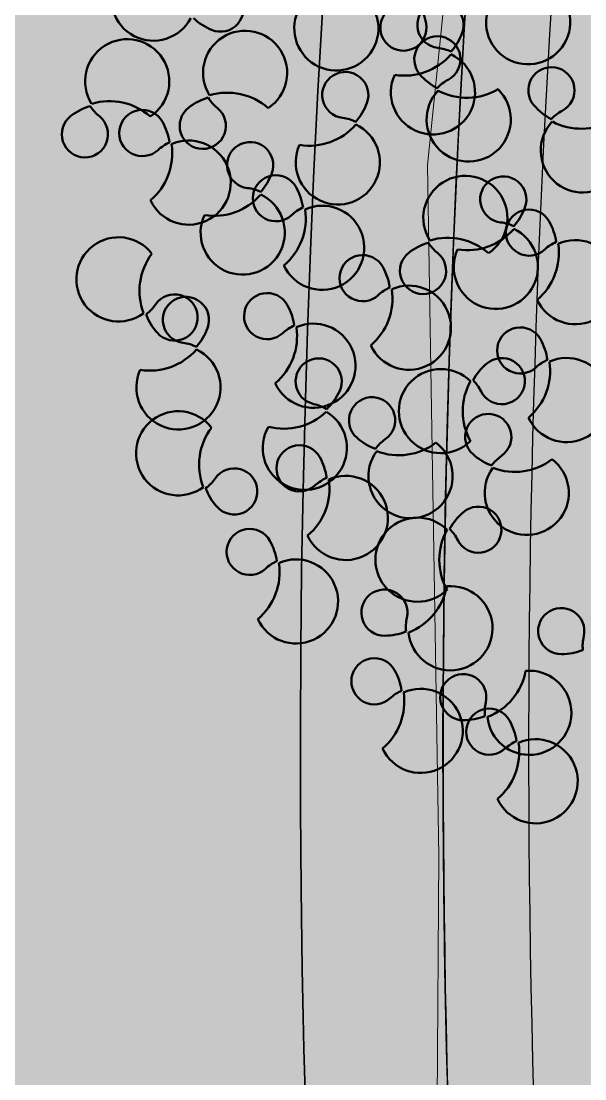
# Model space of a CAD drawing. Header units: centimetres. Extents: x 31799 to 51185, y -99131 to -72325.
# Drawn here: x 36493.9 to 36573, y -88320.8 to -88172.6 of the extents above; entities that cross this region are included whole.
import ezdxf

# ---------------------------------------------------------------- set-up
doc = ezdxf.new("R2010")
doc.units = ezdxf.units.CM
doc.header["$LTSCALE"] = 50
doc.header["$MEASUREMENT"] = 0
doc.linetypes.add('DASHED2', pattern=[9.524999999999999, 6.35, -3.175])
doc.layers.add('New_SANITARI BANJO', color=7, linetype='Continuous')
doc.layers.add('TALUS', color=2, linetype='Continuous')
doc.layers.add('New_SANITARI BANJO_Pen_No__24', color=7, linetype='Continuous', lineweight=18, true_color=0x029e21)
doc.layers.add('trotuar', color=91, linetype='Continuous', lineweight=0)
doc.layers.get('New_SANITARI BANJO').off()
pattern_1 = [(25.3848191782744, (-85633.25279063068, -50661.26926081775), (-11.43331631542021, 24.09498242438757), []), (115.3848191782744, (-85633.25279063068, -50661.26926081775), (-47.57127270745256, 6.947151430131534), [26.67, -26.67])]

# ---------------------------------------------------------------- blocks, each defined once
blk = doc.blocks.new('A$Cd0191f6d')
at = {"layer": 'trotuar'}
blk.add_polyline3d([(-3551.200000103563, 4657.500000018626, 62599.59999999998), (-3296.860318817198, 5221.700000017881, 62598.4), (-3264.799999911338, 5406.499999947846, 62600.4), (-3230.699999909848, 5477.199999894947, 62599.4), (-3190.600000042468, 5565.400000009686, 62600.49999999999), (-3110.499999951571, 5697.599999979138, 62598.59999999999), (-3015.09999986738, 5818.800000101328, 62598.09999999999), (-2793.099999986589, 6019.099999871105, 62601.39999999999), (-1999.399999994785, 6630.200000014156, 62605.3)], dxfattribs=at)
blk = doc.blocks.new('Tree Model Detailed 26')
at = {"layer": 'New_SANITARI BANJO_Pen_No__24', "color": 104, "linetype": 'Continuous', "lineweight": 50, "true_color": 0x029e21}
for centre, radius, start, end in [((5.328760876235, 97.74298197865001), 3.236620232247, 37.30244122418003, 321.1246690546001), ((1.06026925032, 94.49097532865001), 8.6027704362, 16.93110627508, 37.30244122416), ((-15.009021523935, 93.03116743735), 5.899489175175001, 307.5363833594, 216.7773740437), ((12.757399256135, 91.80917506935), 5.899489175175001, 213.1082859053, 122.3492765898), ((1.376323578087, 94.29124578265001), 8.6027704362, 318.4631756725, 16.76871418629002), ((12.441344928335, 92.00890461535), 5.899489175175001, 122.285996038, 141.1246690483001), ((24.342179962065, 88.13237564865001), 5.899489175175001, 333.283155263, 242.5241459426), ((5.499370029815, 89.689087824), 3.236620232247, 298.9809952291, 222.8032230624001), ((-39.388237217465, 84.66755838934999), 5.899489175175001, 307.5363833599, 216.7773740439999), ((-30.14901131080001, 84.62839333264999), 5.899489175175001, 65.39899748820001, 334.6399881715), ((-19.2020764662, 88.61012362535), 8.6027704362, 170.7538872549, 229.0594257683), ((-16.779705012665, 81.161896904), 8.6027704362, 111.3592037266, 131.7305386755), ((-15.183752967535, 92.70063581665), 5.899489175175001, 216.7140934956, 235.5527665058), ((-16.604973569065, 81.49242852535001), 8.6027704362, 52.89127312547002, 111.1968116425), ((-20.351566013865, 85.166566304), 3.236620232247, 131.7305386789, 55.55276650578996), ((-1.4470852805465, 83.19744001800001), 5.899489175175001, 114.7868399148, 24.02783059075001), ((2.655997500780001, 94.09947057665), 8.6027704362, 220.1417296813, 278.4472681943), ((-1.203717089553, 83.48126065335002), 5.899489175175001, 23.96455004936001, 42.8032230605), ((-20.6992928654, 83.58075125735), 3.236620232247, 249.5931528056, 173.4153806392), ((2.8993656917735, 94.38329121265001), 8.6027704362, 278.6096602801, 298.9809952296001), ((-29.77513669313499, 84.62839333264999), 5.899489175175001, 334.5767076222, 353.4153806337001), ((6.508799387684999, 81.21691841065), 3.236620232247, 37.30244122403997, 321.1246690455), ((2.2403077617735, 77.96491176065001), 8.6027704362, 16.93110627080996, 37.30244122410997), ((-40.984189262535, 73.12881947665), 8.6027704362, 52.89127312813999, 111.1968116413), ((-18.828201848535, 88.61012362535), 8.6027704362, 229.2218178554, 249.5931528047), ((22.9463683444, 78.72777876535), 3.236620232247, 157.4773105859001, 81.29953840709997), ((27.903231086465, 76.67227888265), 8.6027704362, 137.1059756305, 157.4773105818), ((-41.15892070613501, 72.798287856), 8.6027704362, 111.359203727, 131.7305386788), ((-39.562968661065, 84.33702676800002), 5.899489175175001, 216.7140934904, 235.5527665063), ((-8.446420374800002, 75.61992425135), 5.899489175175001, 65.39899748789999, 334.6399881718), ((2.50051446984, 79.60165454399998), 8.6027704362, 170.7538872549, 229.0594257715), ((13.9374377676, 75.28311150134999), 5.899489175175001, 213.1082859106999, 122.3492765898), ((2.556362089547001, 77.76518221399999), 8.6027704362, 318.4631756725, 16.76871419052998), ((13.6213834398, 75.48284104734999), 5.899489175175001, 122.2859960414, 141.1246690533), ((-44.73078170740001, 76.80295725535001), 3.236620232247, 131.7305386789, 55.55276650481989), ((-53.20416471825, 74.63879815935), 3.236620232247, 298.9809952302999, 222.8032230629999), ((1.0032980706935, 74.57228217535), 3.236620232247, 249.5931528051, 173.4153806274), ((-20.158454868665, 72.19050644335), 3.236620232247, 298.9809952293, 222.8032230535), ((-3.635599943926501, 70.96636058535), 3.236620232247, 298.9809952296001, 222.8032230538001), ((-8.072545757065, 75.61992425135), 5.899489175175001, 334.5767076222999, 353.4153806337001), ((-60.1506200286, 68.14715035335), 5.899489175175001, 114.7868399122, 24.02783059666997), ((-56.04753724725, 79.049180912), 8.6027704362, 220.1417296779, 278.4472681944), ((-38.618183646, 66.91002275665), 5.899489175175001, 59.90917807064001, 329.1501687526), ((2.874389087553, 79.60165454399998), 8.6027704362, 229.2218178554, 249.5931528061), ((-59.90725183760001, 68.43097098935), 5.899489175175001, 23.96455004354999, 42.80322305561999), ((-55.80416905625, 79.333001548), 8.6027704362, 278.6096602799, 298.9809952298), ((-27.340532365135, 69.82620865665), 8.6027704362, 165.2640678348, 223.5696063507), ((-41.498641137935, 67.64591738065), 3.236620232247, 298.9809952282, 222.8032230613), ((-27.104910179065, 65.69885863740001), 5.899489175175001, 114.7868399125, 24.02783059607002), ((-23.001827397735, 76.60088919599998), 8.6027704362, 220.1417296779, 278.4472681951), ((-26.861541988065, 65.98267927335), 5.899489175175001, 23.96455004919999, 42.80322306036996), ((-10.582055254265, 64.47471277945), 5.899489175175001, 114.7868399127, 24.02783059553003), ((-6.478972472955001, 75.376743338), 8.6027704362, 220.141729678, 278.447268195), ((-29.31203579506499, 64.96314197095), 3.236620232247, 244.1033333861999, 167.9255612152), ((-22.758459206735, 76.88470983200001), 8.6027704362, 278.609660281, 298.9809952297999), ((-10.338687063265, 64.75853341540001), 5.899489175175001, 23.96455004885002, 42.80322306016004), ((20.165559501665, 62.483818647), 5.899489175175001, 59.90917806901999, 329.1501687517001), ((-6.235604281960001, 75.66056397400001), 8.6027704362, 278.6096602808, 298.9809952296999), ((1.3795995879935, 62.28003670905), 5.899489175175001, 65.39899748657999, 334.6399881697999), ((12.3265344326, 66.2617670016), 8.6027704362, 170.7538872567, 229.0594257695), ((-48.445096448265, 61.15426957435), 5.899489175175001, 114.786839913, 24.02783059547999), ((-44.34201366693501, 72.05630013335), 8.6027704362, 220.1417296806, 278.447268194), ((-48.20172825726499, 61.43809021035), 5.899489175175001, 23.96455004651003, 42.80322305890999), ((-38.246023911535, 66.87425458935002), 5.899489175175001, 329.0868882020999, 347.9255612138), ((-44.098645475935, 72.34012076935001), 8.6027704362, 278.6096602799, 298.980995229), ((-26.96837263066501, 69.79044048935), 8.6027704362, 223.7319984377, 244.1033333869999), ((10.829318033465, 61.2323946334), 3.236620232247, 249.5931528044999, 173.4153806345001), ((-14.835615718935, 58.8044496168), 3.236620232247, 298.9809952309001, 222.8032230594999), ((1.7534742057065, 62.28003670905), 5.899489175175001, 334.5767076217, 353.4153806331), ((-71.34372274735, 57.14708771345001), 3.236620232247, 298.9809952360999, 222.8032230643001), ((-30.730479191135, 53.9313356386), 8.6027704362, 138.6423539406, 159.0136888902), ((-34.758310014335, 57.47705797275), 3.236620232247, 214.8201261116, 138.6423539399001), ((12.700409050335, 66.2617670016), 8.6027704362, 229.2218178550999, 249.5931528047), ((-61.71877322735, 55.74362642440001), 3.236620232247, 256.9489573966, 180.7711852252999), ((-42.58797446553501, 52.08344256205), 5.899489175175001, 53.59551857499001, 322.8365092571), ((-54.30149114135, 51.103500683), 5.899489175175001, 315.2740725827, 224.5150632641999), ((-31.05986663206501, 53.75445674355001), 8.6027704362, 159.1760809764, 217.481619491), ((-42.2585870246, 52.26032145715001), 5.899489175175001, 34.82012611169002, 53.65879912351004), ((-21.782071029265, 52.31280181065), 5.899489175175001, 114.786839913, 24.02783059547999), ((-17.678988247935, 63.21483236945), 8.6027704362, 220.1417296796, 278.4472681946), ((-21.538702838265, 52.59662244660001), 5.899489175175001, 23.96455004710001, 42.80322305895), ((-78.29017805734999, 50.65543990735), 5.899489175175001, 114.7868399162, 24.02783059653999), ((-74.18709527600001, 61.55747046615), 8.6027704362, 220.1417296785, 278.4472681933), ((-78.04680986665001, 50.93926054325), 5.899489175175001, 23.96455004683996, 42.80322305630997), ((-56.35310909295001, 55.81585113000001), 8.6027704362, 180.7711852257999, 201.1425201755), ((-17.435620056935, 63.49865300540001), 8.6027704362, 278.6096602801, 298.9809952302), ((20.2771818322, 53.08238204555001), 3.236620232247, 356.3238107626001, 280.1460385906999), ((-73.94372708535, 61.84129110205), 8.6027704362, 278.6096602805999, 298.9809952322), ((-33.472397176535, 47.821675027535), 5.899489175175001, 315.2740725827, 224.5150632641999), ((-13.826186361065, 50.3322802034), 3.236620232247, 37.30244122382996, 321.1246690531), ((11.205619550735, 48.94014916686499), 5.899489175175001, 65.39899748793002, 334.63998817), ((22.152554395335, 52.9218794594), 8.6027704362, 170.7538872545, 229.0594257692), ((-63.90751628635001, 46.491376079865), 5.899489175175001, 95.72434986056999, 4.965340542567997), ((-56.478745119, 55.46371789), 8.6027704362, 201.3049122616999, 259.6104507759), ((-63.78188026025, 46.843509319865), 5.899489175175001, 76.94895739712997, 95.78763040913002), ((-18.094677986935, 47.08027355353501), 8.6027704362, 16.93110627382998, 37.30244122350998), ((19.39350861813501, 44.3108983214), 8.6027704362, 131.6195594383, 151.9908943879), ((15.82941116940001, 48.322478731535), 3.236620232247, 207.7973316091, 131.6195594383999), ((20.6553379962, 47.8925070912), 3.236620232247, 249.5931528051999, 173.4153806333), ((19.3318929274, 58.3646161276), 8.6027704362, 280.1460385908, 300.5173735409), ((-6.397547981140001, 44.39847329406499), 5.899489175175001, 213.1082859064, 122.3492765884), ((-17.77862365920001, 46.880544007265), 8.6027704362, 318.4631756726, 16.76871418753), ((-6.713602308935, 44.598202840335), 5.899489175175001, 122.2859960397, 141.1246690513), ((7.399041967800002, 43.926616160665), 5.899489175175001, 46.57272407267002, 315.813714755), ((-73.56696058335001, 44.6920452944), 3.236620232247, 256.9489573954999, 180.7711852252999), ((-54.31649346675, 39.45492422300001), 8.6027704362, 60.85463498300004, 119.1601734978), ((19.044966419335, 44.17561873893499), 8.6027704362, 152.1532864735, 210.4588249885), ((7.747584166600002, 44.061895743135), 5.899489175175001, 27.79733160905, 46.63600462074001), ((11.579494168465, 48.94014916686499), 5.899489175175001, 334.5767076215999, 353.4153806337001), ((-54.17414559835, 50.75198205980001), 5.899489175175001, 296.4986801189, 315.3373531306), ((-54.18914792375, 39.1034055998), 8.6027704362, 40.32090794776, 60.69224289713), ((-13.2608487234, 40.130104926865), 5.899489175175001, 65.39899748793002, 334.6399881697001), ((22.526429013065, 52.9218794594), 8.6027704362, 229.2218178550999, 249.593152805), ((-68.20129644935, 44.76427), 8.6027704362, 180.7711852258, 201.1425201762999), ((-50.09782191115, 42.575669914265), 3.236620232247, 116.4986801177999, 40.32090794798997), ((-33.48739950193501, 36.173098567535), 8.6027704362, 60.854634983, 119.1601734978), ((-2.313913878813, 44.1118352194), 8.6027704362, 170.7538872545, 229.0594257696), ((-78.40735543535, 41.0409290688), 3.236620232247, 298.9809952257, 222.8032230562999), ((-33.071048506465, 37.64101596640001), 8.6027704362, 138.6423539406, 159.0136888904), ((-37.09887932966501, 41.1867383006), 3.236620232247, 214.8201261116, 138.6423539407999), ((-33.34505163353501, 47.47015640433499), 5.899489175175001, 296.4986801189, 315.3373531306), ((-33.36005395893501, 35.821579944335), 8.6027704362, 40.32090794776, 60.69224289713), ((-75.63006761665001, 35.791928189865), 5.899489175175001, 76.94895739398002, 95.78763040591002), ((-44.928543780865, 35.793122889865), 5.899489175175001, 53.59551857589, 322.8365092571), ((-29.26872794633499, 39.2938442588), 3.236620232247, 116.4986801177999, 40.32090794798997), ((-3.811130277960002, 39.08246285120001), 3.236620232247, 249.5931528051, 173.4153806333), ((-75.75570364265, 35.439794949865), 5.899489175175001, 95.72434986056999, 4.965340542232001), ((-68.32693247535, 44.41213676), 8.6027704362, 201.3049122613999, 259.6104507785), ((-33.40043594740001, 37.464137071335), 8.6027704362, 159.1760809764, 217.481619491), ((-44.599156339935, 35.97000178493501), 5.899489175175001, 34.82012611222001, 53.65879912403), ((21.031639513535, 35.60026162466502), 5.899489175175001, 65.39899748793, 334.6399881697001), ((-85.35381074600001, 34.549281262665), 5.899489175175001, 114.7868399101, 24.02783059390001), ((-81.25072796465001, 45.451311821465), 8.6027704362, 220.141729681, 278.4472681933), ((-85.11044255465, 34.8331018986), 5.899489175175001, 23.96455004684001, 42.80322306071002), ((-24.972883217335, 36.700687119135), 3.236620232247, 298.9809952293, 222.8032230587), ((-8.4500282926, 35.476541261135), 3.236620232247, 298.9809952309001, 222.8032230595), ((-12.886974105735, 40.130104926865), 5.899489175175001, 334.5767076219, 353.4153806337001), ((-81.00735977335, 45.7351324574), 8.6027704362, 278.6096602805999, 298.9809952283), ((-1.9400392610935, 44.1118352194), 8.6027704362, 229.2218178552999, 249.593152805), ((-64.304722503, 30.9547160894), 3.236620232247, 256.9489573966, 180.7711852252999), ((-31.919338527735, 30.209039313), 5.899489175175001, 114.7868399127, 24.02783059547999), ((-27.8162557464, 41.11106987180001), 8.6027704362, 220.1417296802, 278.4472681946), ((-31.67597033673501, 30.492859948935), 5.899489175175001, 23.96455004684001, 42.80322305894997), ((-15.396483602935, 28.984893455065), 5.899489175175001, 114.7868399133, 24.02783059547999), ((-11.2934008216, 39.8869240138), 8.6027704362, 220.1417296796, 278.4472681946999), ((15.0600553432, 28.3195115566), 8.6027704362, 131.619559438, 151.9908943876), ((11.495957894465, 32.33109196680001), 3.236620232247, 207.7973316091, 131.6195594384), ((-27.5728875554, 41.39489050773501), 8.6027704362, 278.6096602806, 298.98099523), ((-15.153115411935, 29.26871409099999), 5.899489175175001, 23.96455004710001, 42.80322305847), ((-11.0500326306, 40.170744649735), 8.6027704362, 278.6096602802, 298.9809952302), ((3.0655886928665, 27.935229395935), 5.899489175175001, 46.57272407267002, 315.8137147546), ((14.7115131444, 28.18423197413501), 8.6027704362, 152.1532864735, 210.4588249884999), ((3.414130891660001, 28.070508978335), 5.899489175175001, 27.79733160960002, 46.63600462114002), ((-58.93905836860001, 31.026940794935), 8.6027704362, 180.7711852252999, 201.1425201757), ((-66.36782953595001, 22.0545989848), 5.899489175175001, 76.94895739728005, 95.78763040648995)]:
    blk.add_arc(centre, radius, start, end, dxfattribs=at)

msp = doc.modelspace()

# ---------------------------------------------------------------- hatches: boundary and pattern name
at = {"layer": 'TALUS', "lineweight": 30, "ltscale": 0.5, "true_color": 0x939598, "transparency": 33554559}
h = msp.add_hatch(dxfattribs=at)
h.set_pattern_fill('AR-BRSTD', color=252, scale=10, angle=25.3848191782744)
h.set_pattern_definition(pattern_1)
edge = h.paths.add_edge_path()
edge.add_line((33481.73727889513, -98964.20794213569), (34192.75944447368, -89929.98434819673))
edge.add_line((34192.75944447369, -89929.98434819671), (34389.28799872281, -87525.5355862798))
edge.add_arc((31959.39116163795, -87326.92702371415), 2437.999999999882, 355.3272943228954, 375.565461341902)
edge.add_arc((32922.71566187232, -87058.58785913259), 1437.999999999809, 375.5654613419055, 387.7626684261507)
edge.add_arc((35921.34901027073, -85480.08389340817), 1950.727892282888, 140.705992002478, 207.7626684261479, ccw=False)
edge.add_arc((34450.36344504908, -84276.35303170708), 50.00000000000462, 128.3258898504117, 140.7059920024994, ccw=False)
edge.add_arc((33527.60467798146, -83109.02263383362), 1437.999999999836, 308.325889850393, 327.0197797373803)
edge.add_arc((32688.74613888751, -82564.67315841456), 2437.999999999767, 327.0197797373834, 347.2579467563899)
edge.add_line((35066.70532080551, -83102.4036942136), (35598.80425657635, -80749.34864941363))
edge.add_line((35598.80425657635, -80749.34864941365), (37529.37706338719, -72329.9349606951))
edge.add_line((37529.37706338719, -72329.93496069509), (37704.8237802681, -72370.16491888188))
edge.add_line((37704.82378026808, -72370.1649188819), (35774.31157619783, -80789.31431322011))
edge.add_line((35774.31157619784, -80789.31431322011), (35242.27244662391, -83142.10488225456))
edge.add_arc((32688.74613888751, -82564.67315841462), 2617.999999999742, 327.01977973738457, 347.2579467563913, ccw=False)
edge.add_arc((33527.60467798014, -83109.0226338324), 1618.000000001632, 309.0322442866182, 327.01977973736945, ccw=False)
edge.add_arc((34578.04042984209, -84404.71115011077), 50.00000000000321, 129.0322442865612, 141.3213182337953)
edge.add_arc((35921.34901027055, -85480.0838934082), 1770.727892282732, 141.3213182338531, 207.76266842615)
edge.add_arc((32922.71566187229, -87058.58785913265), 1617.999999999861, 15.565461341907223, 27.76266842615229, ccw=False)
edge.add_arc((31959.39116163798, -87326.92702371412), 2617.999999999849, 355.3272943228952, 375.5654613419017, ccw=False)
edge.add_line((34568.68973402851, -87540.19905685479), (34372.18326895253, -89944.37756651636))
edge.add_line((34372.18326895253, -89944.37756651637), (33661.18237822793, -98978.33084288123))
edge.add_line((33661.18237822792, -98978.33084288123), (33481.73727889514, -98964.20794213569))
h = msp.add_hatch(color=252, dxfattribs=at)
h.dxf.hatch_style = 1
h.paths.add_polyline_path([(36276.38516095927, -85239.22639084185, -1), (35282.59136017838, -85710.7917431839, -1)], flags=16)
h.paths.add_polyline_path([(36258.31618276326, -85247.80030633899, -1), (35300.66033837441, -85702.21782768678, -1)], flags=0)
edge = h.paths.add_edge_path()
edge.add_arc((35785.76616845414, -87124.99712389108), 50.00000000001047, 343.6060053937989, 450.2168873000767)
edge.add_arc((35779.48826056891, -85475.0090670124), 1600.000000000514, 256.3904226196387, 270.21803383053555, ccw=False)
edge.add_arc((35391.23570401801, -87078.67984130912), 50.00000000000684, 76.39042261965353, 175.3992716527578)
edge.add_line((35341.39681107389, -87074.66926153748), (35311.94735140639, -87440.63342412878))
edge.add_arc((35361.78624435051, -87444.6440039004), 50.00000000000698, 175.3992716527917, 264.4911920794084)
edge.add_line((35356.98630580691, -87494.41307652566), (35677.8220206003, -87525.3558213341))
edge.add_arc((35682.62195914391, -87475.58674870887), 49.99999999998182, 264.4911920793969, 343.6060054054348)
edge.add_line((35730.58913727567, -87489.69879399204), (35833.73334658306, -87139.109169184))
edge = h.paths.add_edge_path()
edge.add_arc((36285.80805993509, -83537.14054680271), 49.99999999999295, 358.9792356738384, 438.0940489998873)
edge.add_line((36296.12335076885, -83488.21616867672), (35980.73294867991, -83421.71877313792))
edge.add_arc((35970.41765784613, -83470.64315126394), 50.00000000002819, 78.09404899988567, 167.1859694265125)
edge.add_line((35921.66290422922, -83459.55378700099), (35840.23433175462, -83817.5571760361))
edge.add_arc((35888.9890853715, -83828.64654029904), 49.99999999999373, 167.1859694265214, 266.1948184596658)
edge.add_arc((35779.48826056859, -85475.00906701462), 1600.000000001763, 72.36724199221612, 86.19481845965521, ccw=False)
edge.add_arc((36279.29770343089, -83902.52996673013), 50.00000000001844, 252.3672419922414, 358.9792356738552)
edge.add_line((36329.28976866307, -83903.4207045274), (36335.80012516724, -83538.03128459999))
h.paths.add_polyline_path([(34645.48260506319, -87425.79266917308), (34695.25167768844, -87430.59260771667), (34648.703071836, -87913.24065086072), (34598.93399921076, -87908.44071231714)])
h.paths.add_polyline_path([(34723.35668077389, -87920.44055867611), (34673.58760814863, -87915.64062013252), (34720.13621400107, -87432.99257698844), (34769.90528662633, -87437.79251553203)])
h.paths.add_polyline_path([(34798.01028971177, -87927.64046649149), (34748.24121708652, -87922.84052794789), (34794.78982293896, -87440.19248480383), (34844.55889556421, -87444.9924233474)])
h.paths.add_polyline_path([(34872.66389864965, -87934.84037430685), (34822.89482602441, -87930.04043576327), (34869.44343187684, -87447.39239261921), (34919.2125045021, -87452.19233116278)])
h.paths.add_polyline_path([(34944.09704081473, -87454.59230043458), (34993.86611343999, -87459.39223897815), (34947.31750758754, -87942.04028212224), (34897.54843496229, -87937.24034357864)])
h.paths.add_polyline_path([(35018.75064975263, -87461.79220824999), (35068.51972237788, -87466.59214679357), (35021.97111652542, -87949.24018993761), (34972.20204390018, -87944.44025139403)])
h.paths.add_polyline_path([(35096.62472546332, -87956.44009775302), (35046.85565283806, -87951.6401592094), (35093.40425869051, -87468.99211606536), (35143.17333131577, -87473.79205460894)])
h.paths.add_polyline_path([(35168.05786762839, -87476.19202388075), (35217.82694025364, -87480.99196242433), (35171.2783344012, -87963.64000556839), (35121.50926177595, -87958.84006702481)])
h.paths.add_polyline_path([(35245.93194333908, -87970.83991338378), (35196.16287071383, -87966.0399748402), (35242.71147656628, -87483.39193169614), (35292.48054919152, -87488.1918702397)])
h.paths.add_polyline_path([(35465.22808050296, -87991.9897545544), (35415.45900787771, -87987.1898160108), (35462.00761373016, -87504.54177286675), (35511.77668635541, -87509.34171141034)])
h.paths.add_polyline_path([(35536.66122266804, -87511.74168068214), (35586.43029529331, -87516.54161922571), (35539.88168944086, -87999.18966236978), (35490.11261681561, -87994.3897238262)])
h.paths.add_polyline_path([(35611.31483160593, -87518.94158849752), (35661.08390423119, -87523.7415270411), (35614.53529837874, -88006.38957018514), (35564.76622575349, -88001.58963164157)])
h.paths.add_polyline_path([(35685.96844054382, -87526.1414963129), (35735.73751316907, -87530.9414348565), (35689.18890731662, -88013.58947800053), (35639.41983469138, -88008.78953945696)])
h.paths.add_polyline_path([(35763.84251625452, -88020.78938581591), (35714.07344362927, -88015.98944727232), (35760.62204948171, -87533.34140412828), (35810.39112210696, -87538.14134267185)])
h.paths.add_polyline_path([(35835.27565841958, -87540.54131194366), (35885.04473104484, -87545.34125048722), (35838.4961251924, -88027.9892936313), (35788.72705256715, -88023.18935508771)])
h.paths.add_polyline_path([(35909.92926735747, -87547.74121975905), (35959.69833998274, -87552.54115830263), (35913.14973413029, -88035.18920144669), (35863.38066150504, -88030.38926290312)])
h.paths.add_polyline_path([(35987.80334306817, -88042.38910926206), (35938.03427044293, -88037.5891707185), (35984.58287629536, -87554.94112757442), (36034.35194892062, -87559.741066118)])
h.paths.add_polyline_path([(36059.23648523324, -87562.14103538981), (36109.00555785851, -87566.9409739334), (36062.45695200606, -88049.58901707747), (36012.68787938081, -88044.78907853388)])
h.paths.add_polyline_path([(36133.89009417113, -87569.34094320518), (36183.65916679639, -87574.14088174877), (36137.11056094393, -88056.78892489284), (36087.34148831869, -88051.98898634924)])
h.paths.add_polyline_path([(36211.76416988182, -88063.9888327082), (36161.99509725659, -88059.18889416463), (36208.54370310902, -87576.54085102059), (36258.31277573427, -87581.34078956416)])
h.paths.add_polyline_path([(36283.19731204691, -87583.74075883595), (36332.96638467215, -87588.54069737955), (36286.41777881971, -88071.18874052359), (36236.64870619446, -88066.38880198)])
h.paths.add_polyline_path([(38822.86974370932, -84909.48987272743), (38822.86974370932, -84859.48987272743), (39307.86974370932, -84859.48987272743), (39307.86974370932, -84909.48987272743)])
h.paths.add_polyline_path([(38822.86974370932, -84984.48987272743), (38822.86974370932, -84934.48987272744), (39307.86974370932, -84934.48987272743), (39307.86974370932, -84984.48987272743)])
h.paths.add_polyline_path([(38822.86974370932, -85059.48987272743), (38822.86974370932, -85009.48987272743), (39307.86974370932, -85009.48987272743), (39307.86974370932, -85059.48987272743)])
h.paths.add_polyline_path([(38822.86974370932, -85134.48987272743), (38822.86974370932, -85084.48987272743), (39307.86974370932, -85084.48987272743), (39307.86974370932, -85134.48987272743)])
h.paths.add_polyline_path([(38822.86974370932, -85209.48987272743), (38822.86974370932, -85159.48987272744), (39307.86974370932, -85159.48987272743), (39307.86974370932, -85209.48987272743)])
h.paths.add_polyline_path([(38822.86974370932, -85284.48987272743), (38822.86974370932, -85234.48987272743), (39307.86974370932, -85234.48987272743), (39307.86974370932, -85284.48987272743)])
h.paths.add_polyline_path([(38822.86974370932, -85309.48987272743), (39307.86974370932, -85309.48987272743), (39307.86974370932, -85359.48987272743), (38822.86974370932, -85359.48987272743)])
h.paths.add_polyline_path([(38822.86974370932, -85434.48987272743), (38822.86974370932, -85384.48987272743), (39307.86974370932, -85384.48987272743), (39307.86974370932, -85434.48987272743)])
h.paths.add_polyline_path([(38822.86974370932, -85509.48987272743), (38822.86974370932, -85459.48987272743), (39307.86974370932, -85459.48987272743), (39307.86974370932, -85509.48987272743)])
h.paths.add_polyline_path([(42242.33328250072, -84965.1833709302), (42242.33328250072, -84915.1833709302), (42727.33328250073, -84915.1833709302), (42727.33328250072, -84965.1833709302)])
h.paths.add_polyline_path([(42727.33328250072, -84990.1833709302), (42727.33328250072, -85040.1833709302), (42242.33328250072, -85040.1833709302), (42242.33328250072, -84990.1833709302)])
h.paths.add_polyline_path([(42727.33328250073, -85065.1833709302), (42727.33328250072, -85115.1833709302), (42242.33328250073, -85115.1833709302), (42242.33328250072, -85065.1833709302)])
h.paths.add_polyline_path([(42242.33328250073, -85190.1833709302), (42242.33328250072, -85140.1833709302), (42727.33328250072, -85140.1833709302), (42727.33328250072, -85190.18337093022)])
h.paths.add_polyline_path([(42242.33328250073, -85265.1833709302), (42242.33328250072, -85215.18337093022), (42727.33328250072, -85215.1833709302), (42727.33328250072, -85265.18337093022)])
h.paths.add_polyline_path([(42242.33328250072, -85340.1833709302), (42242.33328250072, -85290.1833709302), (42727.33328250072, -85290.1833709302), (42727.33328250072, -85340.1833709302)])
h.paths.add_polyline_path([(42242.33328250072, -85415.1833709302), (42242.33328250072, -85365.18337093019), (42727.33328250073, -85365.1833709302), (42727.33328250072, -85415.1833709302)])
h.paths.add_polyline_path([(42727.33328250072, -85440.1833709302), (42727.33328250072, -85490.1833709302), (42242.33328250073, -85490.1833709302), (42242.33328250072, -85440.18337093019)])
h.paths.add_polyline_path([(42727.33328250072, -85515.1833709302), (42727.33328250072, -85565.18337093019), (42242.33328250073, -85565.1833709302), (42242.33328250072, -85515.1833709302)])
h.paths.add_polyline_path([(35330.92340725392, -83330.30941829295), (35281.51765634077, -83322.62360169957), (35356.05278715759, -82843.49896182836), (35405.45853807074, -82851.18477842172)])
h.paths.add_polyline_path([(35430.16141352732, -82855.02768671843), (35479.56716444049, -82862.71350331177), (35405.03203362368, -83341.83814318299), (35355.62628271052, -83334.15232658964)])
h.paths.add_polyline_path([(35504.27003989708, -82866.55641160849), (35553.67579081023, -82874.24222820187), (35479.14065999341, -83353.36686807305), (35429.73490908026, -83345.68105147968)])
h.paths.add_polyline_path([(35578.37866626681, -82878.08513649853), (35627.78441717997, -82885.77095309191), (35553.24928636316, -83364.89559296312), (35503.84353545, -83357.20977636975)])
h.paths.add_polyline_path([(35627.35791273289, -83376.42431785318), (35577.95216181974, -83368.73850125982), (35652.48729263656, -82889.61386138859), (35701.89304354971, -82897.29967798194)])
h.paths.add_polyline_path([(35701.46653910263, -83387.95304274322), (35652.06078818949, -83380.26722614985), (35726.5959190063, -82901.14258627864), (35776.00166991946, -82908.82840287201)])
h.paths.add_polyline_path([(35775.57516547238, -83399.48176763329), (35726.16941455923, -83391.79595103991), (35800.70454537603, -82912.67131116871), (35850.1102962892, -82920.35712776208)])
h.paths.add_polyline_path([(35874.81317174578, -82924.20003605877), (35924.21892265895, -82931.88585265214), (35849.68379184212, -83411.01049252335), (35800.27804092898, -83403.32467592998)])
h.paths.add_polyline_path([(35923.79241821187, -83422.53921741339), (35874.38666729871, -83414.85340082005), (35948.92179811553, -82935.72876094881), (35998.32754902869, -82943.41457754218)])
h.paths.add_polyline_path([(35997.90104458161, -83434.06794230347), (35948.49529366846, -83426.3821257101), (36023.03042448528, -82947.25748583888), (36072.43617539843, -82954.94330243228)])
h.paths.add_polyline_path([(36072.00967095137, -83445.5966671935), (36022.6039200382, -83437.91085060016), (36097.13905085502, -82958.78621072895), (36146.54480176818, -82966.4720273223)])
h.paths.add_polyline_path([(36166.61704051069, -82969.59456959204), (36216.02279142384, -82977.28038618542), (36141.48766060702, -83456.4050260566), (36092.08190969387, -83448.71920946325)])
h.paths.add_polyline_path([(36240.72566688043, -82981.1232944821), (36290.13141779358, -82988.80911107545), (36215.59628697676, -83467.93375094666), (36166.19053606362, -83460.2479343533)])
h.paths.add_polyline_path([(36289.7049133465, -83479.46247583671), (36240.29916243334, -83471.77665924335), (36314.83429325017, -82992.65201937215), (36364.24004416333, -83000.3378359655)])
h.paths.add_polyline_path([(36363.81353971626, -83490.9912007268), (36314.4077888031, -83483.30538413342), (36388.94291961991, -83004.18074426222), (36438.34867053307, -83011.86656085557)])
h.paths.add_polyline_path([(36437.92216608599, -83502.51992561683), (36388.51641517285, -83494.83410902346), (36463.05154598966, -83015.70946915225), (36512.4572969028, -83023.39528574562)])
h.paths.add_polyline_path([(36512.03079245572, -83514.0486505069), (36462.62504154259, -83506.36283391353), (36537.16017235938, -83027.23819404231), (36586.56592327255, -83034.92401063567)])
h.paths.add_polyline_path([(36611.26879872913, -83038.76691893236), (36660.6745496423, -83046.45273552576), (36586.13941882547, -83525.57737539696), (36536.73366791233, -83517.89155880359)])
h.paths.add_polyline_path([(36660.24804519523, -83537.106100287), (36610.84229428208, -83529.42028369365), (36685.37742509888, -83050.29564382244), (36734.78317601205, -83057.9814604158)])
h.paths.add_polyline_path([(36734.35667156496, -83548.63482517707), (36684.95092065181, -83540.9490085837), (36759.48605146862, -83061.82436871248), (36808.89180238178, -83069.51018530587)])
h.paths.add_polyline_path([(36808.4652979347, -83560.16355006714), (36759.05954702156, -83552.47773347377), (36833.59467783837, -83073.35309360256), (36883.00042875153, -83081.03891019593)])
h.paths.add_polyline_path([(36907.70330420811, -83084.88181849262), (36957.10905512127, -83092.56763508599), (36882.57392430446, -83571.69227495718), (36833.16817339131, -83564.00645836383)])
h.paths.add_polyline_path([(36956.6825506742, -83583.22099984725), (36907.27679976104, -83575.53518325386), (36981.81193057786, -83096.41054338269), (37031.21768149103, -83104.09635997604)])
edge = h.paths.add_edge_path()
edge.add_line((35345.602616346, -87979.06565130793), (35392.01869444204, -87497.79174732689))
edge.add_line((35392.01869444204, -87497.79174732689), (35441.7877670673, -87502.59168587046))
edge.add_line((35441.7877670673, -87502.59168587046), (35395.23916121486, -87985.23972901452))
edge.add_line((35395.23916121486, -87985.23972901452), (35370.69833429069, -87982.87290852076))
edge.add_line((35370.69833429069, -87982.87290852076), (35528.59336416791, -88006.8270744345))
edge.add_arc((35525.27238796058, -88048.47187788168), 41.77700967186401, -14.552392159983583, 85.44058102007187, ccw=False)
edge.add_arc((56324.06698545087, -92940.1946727728), 21324.53482484069, 166.7675717122192, 172.1119311999963)
edge.add_line((35201.30356484486, -90013.65217812975), (34489.38764876415, -99043.51323502335))
edge.add_line((34489.38764876415, -99043.51323502335), (35258.46389933917, -99104.04198500312))
edge.add_line((35258.46389933917, -99104.04198500312), (36440.46922435543, -89448.17057818882))
edge.add_arc((34676.2716865449, -89211.51249660154), 1779.99999999924, 352.3596750292794, 372.2491902978332)
edge.add_arc((38265.83918597757, -88274.693198473), 1932.745294440495, 149.4357010675793, 196.8168086523928, ccw=False)
edge.add_arc((28852.09997230968, -82715.337688112), 9000.000000019161, 329.435701067582, 332.5402076988555)
edge.add_arc((39891.45875001077, -88452.22143186303), 3441.032003481225, 139.1797680767444, 152.5402076988599, ccw=False)
edge.add_arc((38709.34729134713, -87375.30775866933), 1842.970951900781, 86.46848604357098, 140.4930085273876, ccw=False)
edge.add_line((38822.8697437096, -85535.8364807311), (51169.21808257162, -85751.98653565615))
edge.add_line((51169.21808257162, -85751.98653565615), (51181.68086170222, -85040.00911070028))
edge.add_line((51181.68086170222, -85040.00911070028), (38026.75180736277, -84808.41644175778))
edge.add_arc((37981.90311111031, -83870.49077314144), 938.9973191681428, 182.5644517141839, 272.73762124589723, ccw=False)
edge.add_arc((43889.05428051963, -83579.50542167232), 6853.303026325537, 180.4775067035732, 182.7850742070695, ccw=False)
edge.add_arc((41673.82818748208, -83597.96768554443), 4637.999999996704, 169.5642741071078, 180.4775067035676, ccw=False)
edge.add_line((37112.54664547435, -82757.87561052585), (38981.36339262439, -72611.13147657337))
edge.add_line((38981.36339262439, -72611.13147657337), (38521.3781868199, -72526.41188133175))
edge.add_line((38521.3781868199, -72526.41188133175), (36586.16066803633, -80971.35960690958))
edge.add_arc((57616.60052341552, -84500.72002839511), 21324.53482483193, 170.4733098792983, 175.8176693669818)
edge.add_arc((36298.20150121319, -82930.87625125368), 52.72217670634584, 259.8132947316294, 343.8871983019342, ccw=False)
edge.add_line((36288.87724863775, -82982.76735097767), (36092.05724663894, -82952.33940716485))
edge.add_arc((36099.69638723808, -82902.92641766914), 49.99999999997041, 167.3027142030877, 261.21177081221555, ccw=False)
edge.add_line((36050.91913937023, -82891.93641810425), (36488.07190284962, -80951.7080700977))
edge.add_line((36488.07190284962, -80951.7080700977), (38422.94077398018, -72508.2817813477))
edge.add_line((38422.94077398018, -72508.2817813477), (37723.2232666089, -72379.40854094797))
edge.add_line((37723.2232666089, -72379.40854094797), (35793.8123894891, -80793.75494253219))
edge.add_line((35793.8123894891, -80793.75494253219), (35261.77990504808, -83146.51612537049))
edge.add_arc((32688.74613888724, -82564.67315841459), 2637.99999999998, 327.0197797374045, 347.25794675638565, ccw=False)
edge.add_arc((33527.60467798082, -83109.02263383292), 1638.000000000768, 309.10575855814596, 327.0197797374002, ccw=False)
edge.add_arc((34592.31709476245, -84418.88196580463), 49.99999999992727, 129.1057585582229, 141.3934260570992)
edge.add_arc((35921.34901027071, -85480.08389340823), 1750.727892282864, 141.3934260569931, 207.762668426149)
edge.add_arc((32922.71566187181, -87058.58785913285), 1638.000000000377, 15.56546134189972, 27.76266842614831, ccw=False)
edge.add_arc((31959.39116163786, -87326.9270237142), 2637.999999999982, -4.672705677099827, 15.565461341896992, ccw=False)
edge.add_line((34588.62326017362, -87541.828331363), (34392.1192494501, -89945.97681299673))
edge.add_line((34392.1192494501, -89945.97681299673), (33681.12072259822, -98979.90005407516))
edge.add_line((33681.12072259822, -98979.90005407516), (34389.69592598858, -99035.6671789809))
edge.add_line((34389.69592598858, -99035.6671789809), (35101.82942687799, -90003.04630095078))
edge.add_line((35101.82942687799, -90003.04630095078), (35265.39863799984, -88020.91772434402))
edge.add_arc((35315.22925561063, -88025.02984648815), 50.00000000001445, 103.45148907291338, 175.2825268761445, ccw=False)
edge.add_line((35303.59815568121, -87976.4014852734), (35270.81647965172, -87973.23988265557))
edge.add_line((35270.81647965172, -87973.23988265557), (35317.36508550417, -87490.59183951153))
edge.add_line((35317.36508550417, -87490.59183951153), (35367.13415812943, -87495.3917780551))
edge.add_line((35367.13415812943, -87495.3917780551), (35320.84533153772, -87975.3462506925))
edge.add_arc((35315.22925560593, -88025.02984652495), 50.00000003714096, 81.37347026810022, 83.55084168542459, ccw=False)
edge.add_line((35322.72891323263, -87975.5954947117), (35345.602616346, -87979.06565130793))
at = {"layer": 'TALUS', "lineweight": 30, "ltscale": 0.5, "true_color": 0x636466, "transparency": 33554687}
h = msp.add_hatch(color=251, dxfattribs=at)
h.dxf.hatch_style = 1
edge = h.paths.add_edge_path()
edge.add_line((51168.79446779087, -85771.98218413275), (38822.07713352589, -85555.82566912945))
edge.add_arc((38709.34729134713, -87375.30775866934), 1822.970951900793, 86.45465124964574, 140.5002035420514)
edge.add_arc((39891.45875000868, -88452.22143186604), 3421.032003480776, 139.1759243036042, 152.5402076988426)
edge.add_arc((28852.0999723263, -82715.33768812158), 9019.999999999973, 329.4357010675933, 332.54020769884426, ccw=False)
edge.add_arc((38265.83918597759, -88274.69319847299), 1912.745294440515, 149.4357010675207, 196.8405723386815)
edge.add_arc((34676.27168654486, -89211.5124965988), 1799.999999999678, 352.36335917613354, 372.2747163366826, ccw=False)
edge.add_line((36460.30705312418, -89450.71494389599), (35278.31571298675, -99106.47210740784))
edge.add_line((35278.31571298676, -99106.47210740784), (35258.46389933917, -99104.04198500312))
edge.add_line((35258.46389933917, -99104.04198500312), (36440.4692243555, -89448.17057818842))
edge.add_arc((34676.27168654485, -89211.51249659878), 1779.999999999686, 352.3596750292041, 372.2491902982017)
edge.add_arc((38265.83918597791, -88274.6931984704), 1932.745294439467, 149.4357010675926, 196.8168086520476, ccw=False)
edge.add_arc((28852.0999723264, -82715.33768812142), 8999.999999999978, 329.435701067592, 332.5402076988429)
edge.add_arc((39891.45875000869, -88452.22143186603), 3441.032003480784, 139.179768078024, 152.5402076988431, ccw=False)
edge.add_arc((38709.34729134614, -87375.30775866978), 1842.970951901312, 86.46848604353761, 140.4930085298587, ccw=False)
edge.add_line((38822.86974370971, -85535.83648073109), (51169.14455824898, -85751.98524845073))
edge.add_line((51169.14455824897, -85751.98524845073), (51168.79446779085, -85771.98218413275))
at = {"layer": 'TALUS', "lineweight": 30, "ltscale": 0.5, "true_color": 0x939598, "transparency": 33554559}
h = msp.add_hatch(dxfattribs=at)
h.set_pattern_fill('AR-BRSTD', color=252, scale=10, angle=25.3848191782744)
h.set_pattern_definition(pattern_1)
edge = h.paths.add_edge_path()
edge.add_line((51168.79446779084, -85771.98218413275), (38822.07713352588, -85555.82566912944))
edge.add_arc((38709.34729134713, -87375.30775866934), 1822.970951900793, 86.45465124964574, 140.5002035420514)
edge.add_arc((39891.45875000868, -88452.22143186604), 3421.032003480776, 139.1759243036042, 152.5402076988426)
edge.add_arc((28852.0999723263, -82715.33768812158), 9019.999999999973, 329.4357010675933, 332.54020769884426, ccw=False)
edge.add_arc((38265.83918597759, -88274.69319847299), 1912.745294440515, 149.4357010675207, 196.8405723386815)
edge.add_arc((34676.27168654486, -89211.5124965988), 1799.999999999678, 352.36335917613354, 372.2747163366826, ccw=False)
edge.add_line((36460.30705312418, -89450.71494389599), (35278.31571298675, -99106.47210740784))
edge.add_line((35278.31571298676, -99106.47210740784), (35456.98203581496, -99128.34320905022))
edge.add_line((35456.98203581496, -99128.34320905022), (36638.85085285327, -89473.58694398144))
edge.add_arc((34676.27168654485, -89211.51249659884), 1979.999999999669, 352.3939628531224, 372.4924356409736)
edge.add_arc((38265.83918597744, -88274.69319847421), 1732.74529444101, 149.4357010674844, 197.0663442301818, ccw=False)
edge.add_arc((28852.09997232275, -82715.33768811954), 9200.000000004073, 329.4357010675921, 332.5402076988431)
edge.add_arc((39891.45875000869, -88452.221431866), 3241.032003480768, 139.1386897844903, 152.5402076988433, ccw=False)
edge.add_arc((38709.34729134891, -87375.30775866857), 1642.970951899917, 86.31897838516647, 140.5718444617201, ccw=False)
edge.add_line((38814.82891781346, -85735.72635621692), (51165.64365366782, -85951.954605271))
edge.add_line((51165.64365366782, -85951.95460527099), (51168.79446779085, -85771.98218413275))
at = {"layer": 'TALUS', "lineweight": 30, "ltscale": 0.5, "true_color": 0x636466, "transparency": 33554687}
h = msp.add_hatch(color=251, dxfattribs=at)
h.dxf.hatch_style = 1
edge = h.paths.add_edge_path()
edge.add_line((51165.64365366782, -85951.95460527099), (38814.82891781346, -85735.72635621691))
edge.add_arc((38709.34729134891, -87375.30775866857), 1642.97095189991, 86.3189783851665, 140.5718444617201)
edge.add_arc((39891.45875000869, -88452.221431866), 3241.032003480768, 139.1386897844903, 152.5402076988433)
edge.add_arc((28852.09997232275, -82715.33768811954), 9200.000000004073, 329.4357010675921, 332.54020769884306, ccw=False)
edge.add_arc((38265.83918597744, -88274.69319847421), 1732.745294441, 149.4357010674844, 197.0663442301818)
edge.add_arc((34676.27168654485, -89211.51249659884), 1979.999999999677, 352.3939628531224, 372.49243564097355, ccw=False)
edge.add_line((36638.85085285327, -89473.58694398144), (35456.98203581496, -99128.34320905022))
edge.add_line((35456.98203581496, -99128.34320905022), (35476.83384946255, -99130.77333145494))
edge.add_line((35476.83384946253, -99130.77333145493), (36658.68940301613, -89476.12541657715))
edge.add_arc((34676.27168654485, -89211.51249659882), 1999.999999999682, 352.3971057818591, 372.5154412534142)
edge.add_arc((38265.83918597759, -88274.69319847315), 1712.745294440574, 149.4357010675174, 197.0929188846484, ccw=False)
edge.add_arc((28852.09997232181, -82715.33768811924), 9220.000000005035, 329.4357010675932, 332.5402076988442)
edge.add_arc((39891.45875000866, -88452.22143186606), 3221.032003480776, 139.1342334458945, 152.5402076988424, ccw=False)
edge.add_arc((38709.34729134862, -87375.30775866867), 1622.970951900053, 86.30252506664851, 140.5806619945616, ccw=False)
edge.add_line((38814.00997657751, -85755.71508363212), (51165.29356320971, -85971.95154095301))
edge.add_line((51165.29356320969, -85971.95154095303), (51165.64365366781, -85951.954605271))
at = {"layer": 'TALUS', "lineweight": 30, "ltscale": 0.5, "true_color": 0x636466, "transparency": 33554559}
h = msp.add_hatch(color=251, dxfattribs=at)
h.dxf.hatch_style = 1
h.paths.add_polyline_path([(36742.15540581193, -89485.23371799702, 0.08831764602469244), (36710.44492975554, -88759.61486534931, -0.09652058283770365), (36643.04232003522, -88135.62894360333, 0.4204092956461077), (36605.61437657014, -88088.9528895818, 0.419224554030772), (36559.4616789291, -88127.13898109058, 0.09621772076513184), (36629.18233664465, -88781.14841149107, -0.08795665985543377), (36658.83294632551, -89474.57661629401), (36622.93931308511, -89767.79382907409, 0.4503571082176306), (36664.62812174503, -89814.89708612398, 0.3789707298073474), (36706.31693040495, -89778.00034317386)])
h.paths.add_polyline_path([(36694.4058422164, -89776.54226973104, -0.3789707298073149), (36664.62812174503, -89802.89708612398, -0.4503571082176554), (36634.85040127366, -89769.25190251692), (36670.73608442555, -89476.09963448012, 0.08800897514906827), (36640.79365002579, -88778.08127741265, -0.09628811142105319), (36571.41769952411, -88128.16541741668, -0.4194452358940413), (36604.40631413295, -88100.89195551093, -0.4225359051821587), (36631.1049569138, -88134.38327188209, 0.09648189558025214), (36698.83836664847, -88762.70020083491, -0.08826679611120193), (36730.25212794872, -89483.71184154472)], flags=16)
at = {"layer": 'TALUS', "lineweight": 30, "ltscale": 0.5, "true_color": 0x139b48, "transparency": 33554559}
h = msp.add_hatch(dxfattribs=at)
h.set_pattern_fill('ANGLE', color=114, angle=25.3848191782744)
h.set_pattern_definition([(25.3848191782744, (6825.114588935041, 0.02578209705825429), (-0.1178913380855103, 0.2484484501952224), [0.2, -0.075]), (115.3848191782744, (6825.114588935041, 0.02578209705825429), (-0.2484484501952224, -0.1178913380855103), [0.2, -0.075])])
h.paths.add_polyline_path([(36730.25212794872, -89483.71184154472, 0.08826679611120107), (36698.83836664847, -88762.70020083491, -0.09648189558022621), (36631.10495691378, -88134.38327188227, 0.4225359051885297), (36604.40631413249, -88100.8919555109, 0.4194452358894052), (36571.41769952411, -88128.16541741668, 0.09628811142105201), (36640.79365002579, -88778.08127741264, -0.08800897514906655), (36670.73608442555, -89476.0996344801), (36634.85040127366, -89769.25190251692, 0.4503571082175821), (36664.62812174502, -89802.89708612398, 0.3789707298073843), (36694.4058422164, -89776.54226973104)])

# ---------------------------------------------------------------- linework, layer by layer
at = {"layer": 'TALUS', "color": 18, "lineweight": 30, "true_color": 0x000000, "elevation": -31311.32910148165}
for points in [[(34901.65496501765, -84000.66707456954, -0.0783242408899573), (34560.77940469192, -84380.0828149762, 0.05366649645949176), (34553.24465050083, -84387.68350271083, 0.2979668209223705), (34372.15674442776, -86295.59077643837, -0.05327066000866452), (34500.64119325596, -86619.04830754812, -0.08853591309063878), (34588.6232601736, -87541.828331363), (34392.1192494501, -89945.97681299673), (33681.12072259822, -98979.90005407516), (35258.46389933917, -99104.04198500312), (36440.46922435543, -89448.17057818882, 0.08700291341820766), (36415.74839318309, -88833.86082235601, -0.2097357402497457), (36601.63137007551, -87291.8825764952, 0.01354679418306013), (36838.1118217741, -86865.47199203022, -0.05836204300284415), (37287.40865475588, -86202.86055588402, -0.2401919287266401), (38822.8697437096, -85535.8364807311), (51169.21808257162, -85751.98653565615), (51181.68086170222, -85040.00911070028), (38026.75180736277, -84808.41644175778, -0.4150990738519387), (37043.84617683056, -83912.5045025002, -0.01006900292269164)], [(36604.40631413185, -88100.89195551083, -0.422535905194971), (36631.10495691378, -88134.38327188227, 0.09648189558022668), (36698.83836664847, -88762.70020083492, -0.08826679611120526), (36730.25212794871, -89483.71184154476), (36694.4058422164, -89776.54226973104, -0.3789707298072859), (36664.62812174503, -89802.89708612398), (36664.62812174502, -89802.89708612398, -0.4503571082175905), (36634.85040127366, -89769.25190251692), (36670.73608442555, -89476.0996344801, 0.0880089751490652), (36640.79365002579, -88778.08127741265, -0.0962881114210539), (36571.41769952411, -88128.16541741668, -0.4194452358830677), (36604.40631413185, -88100.89195551083), (36604.40631413185, -88100.89195551083)]]:
    msp.add_lwpolyline(points, format="xyb", dxfattribs=at)
at = {"layer": 'TALUS', "linetype": 'DASHED2', "lineweight": 40, "ltscale": 0.5, "elevation": 31296.9}
msp.add_lwpolyline([(34677.03427819224, -99058.28162217484, -0.0007732866999212065), (35873.89790472329, -88385.41568668053, -0.03489035156082335), (36083.69816339776, -87493.96908597439, -0.01006900292323023), (36178.52064363833, -87219.30193272565, -0.09037426358663188), (36724.93369243589, -86292.70885016174, 0.2233426794898614), (37012.33120167346, -85268.6155531408)], format="xyb", dxfattribs=at)
at = {"layer": 'TALUS', "color": 18, "lineweight": 30, "true_color": 0x000000, "elevation": -31311.32910148165}
for points in [[(51168.79446779087, -85771.98218413275), (38822.07713352589, -85555.82566912944, 0.2402889845404574), (37302.69397078315, -86215.76063706522, 0.05837887176979276), (36855.85851477165, -86874.69451270788, -0.01354679418293279), (36618.85255096041, -87302.05267624545, 0.2098439924146666), (36435.12276139192, -88828.83391540019, -0.08709893884572949), (36460.30705312418, -89450.71494389599), (35278.31571298676, -99106.47210740784), (35258.46389933917, -99104.04198500312), (36440.4692243555, -89448.17057818844, 0.08700291342015339), (36415.74839318104, -88833.86082234197, -0.2097357402481124), (36601.63137007652, -87291.88257649352, 0.01354679418293279), (36838.11182177289, -86865.47199203253, -0.0583620429971695), (37287.40865470392, -86202.86055594546, -0.2401919287381975), (38822.86974370971, -85535.83648073109), (51169.14455824897, -85751.98524845073)], [(51168.79446779084, -85771.98218413275), (38822.07713352589, -85555.82566912944, 0.2402889845404574), (37302.69397078315, -86215.76063706522, 0.05837887176979276), (36855.85851477165, -86874.69451270788, -0.01354679418293279), (36618.85255096041, -87302.05267624545, 0.2098439924146666), (36435.12276139192, -88828.83391540019, -0.08709893884572949), (36460.30705312418, -89450.71494389599), (35278.31571298676, -99106.47210740784), (35456.98203581496, -99128.34320905022), (36638.85085285327, -89473.58694398144, 0.08792163721925192), (36609.39434229676, -88783.21727386408, -0.2108727001981367), (36773.8431789153, -87393.58357401309, 0.01354679418293279), (37015.57875176059, -86957.6971987861, -0.05854189325590244), (37440.28109038375, -86331.84020941044, -0.2412459990362524), (38814.82891781346, -85735.72635621692), (51165.64365366782, -85951.95460527099)], [(51165.64365366782, -85951.95460527099), (38814.82891781346, -85735.72635621692, 0.2412459990362523), (37440.28109038375, -86331.84020941044, 0.0585418932559026), (37015.57875176059, -86957.6971987861, -0.01354679418293279), (36773.8431789153, -87393.58357401309, 0.2108727001981367), (36609.39434229676, -88783.21727386408, -0.08792163721925192), (36638.85085285327, -89473.58694398144), (35456.98203581496, -99128.34320905022), (35476.83384946253, -99130.77333145493), (36658.68940301613, -89476.12541657715, 0.0880089751490652), (36628.74696861638, -88778.10705950971, -0.2109938131165374), (36791.06435979914, -87403.75367376507, 0.01354679418293279), (37033.32544475935, -86966.91971946145, -0.05856140436247513), (37455.57090700262, -86344.73535035976, -0.2413626844069608), (38814.00997657751, -85755.71508363212), (51165.29356320969, -85971.95154095303)], [(36605.6143765707, -88088.95288958185, -0.4204092956421905), (36643.04232003522, -88135.62894360333, 0.09652058283770373), (36710.44492975554, -88759.61486534931, -0.08831764602468796), (36742.15540581194, -89485.23371799699), (36706.31693040495, -89778.00034317387, -0.3789707298072706), (36664.62812174503, -89814.89708612398, -0.4503571082176427), (36622.93931308511, -89767.79382907409), (36658.83294632551, -89474.57661629401, 0.08795665985543431), (36629.18233664465, -88781.14841149107, -0.09621772076512644), (36559.4616789291, -88127.13898109061, -0.419224554034938)]]:
    msp.add_lwpolyline(points, format="xyb", close=True, dxfattribs=at)

# ---------------------------------------------------------------- block references
at = {"layer": 'New_SANITARI BANJO', "color": 134, "linetype": 'Continuous', "lineweight": 18, "zscale": 100, "rotation": 90}
msp.add_blockref('Tree Model Detailed 26', (36600.62448191989, -88193.76287978362), dxfattribs=at)
at = {"layer": 'TALUS', "color": 18, "lineweight": 30, "ltscale": 0.5, "true_color": 0x000000, "rotation": 25.3848191782744}
msp.add_blockref('A$Cd0191f6d', (41819.31584043236, -91853.01963576846), dxfattribs=at)

doc.saveas('drawing.dxf')
